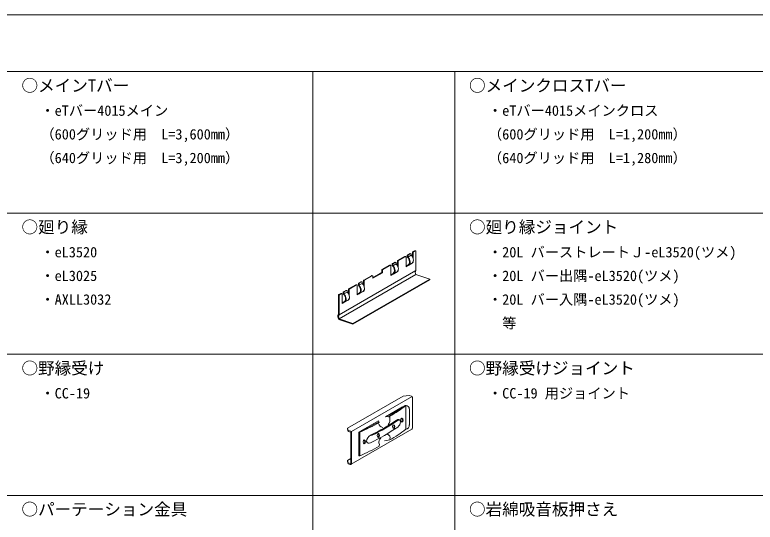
# Model space of a CAD drawing. Units: millimetres on the paper, enlarged 10 times. Extents: x -1950 to 1950, y -1347 to 1325.
# Drawn here: x -1280 to -498, y 789 to 1325 of the extents above; entities that cross this region are included whole.
import ezdxf
from ezdxf.enums import TextEntityAlignment as Align

# ---------------------------------------------------------------- set-up
doc = ezdxf.new("R2010")
doc.units = ezdxf.units.MM
doc.header["$LTSCALE"] = 10
for name, color, linetype, lineweight in [('F-1_中線', 7, 'Continuous', 18), ('F-2_太線１', 3, 'Continuous', 18), ('F-3_太線２', 3, 'Continuous', 18), ('F-B__', 3, 'Continuous', 18)]:
    doc.layers.add(name, color=color, linetype=linetype, lineweight=lineweight)
doc.layers.add('F-6_文字', color=7, linetype='Continuous')
doc.styles.add('ＭＳ ゴシック', font='')
doc.styles.get('ＭＳ ゴシック').set_extended_font_data('MS Gothic')

msp = doc.modelspace()

# ---------------------------------------------------------------- linework, layer by layer
at = {"layer": 'F-1_中線'}
for p, q in [((-865.2, 1070.95), (-865.2, 1069.24)), ((-864.43, 1071.03), (-865.12, 1071.21)), ((-864.95, 1071.38), (-862.57, 1072.75)), ((-861.88, 1072.57), (-864.26, 1071.19)), ((-862.19, 1072.8), (-861.5, 1072.62)), ((-861.13, 1072.13), (-861.13, 1071)), ((-859.8, 1074.07), (-859.8, 1069.1)), ((-859.02, 1074.15), (-859.72, 1074.33)), ((-859.55, 1074.5), (-857.51, 1075.68)), ((-859.1, 1073.88), (-859.1, 1067.64)), ((-858.85, 1074.31), (-856.81, 1075.49)), ((-857.13, 1075.73), (-856.43, 1075.54)), ((-856.06, 1075.06), (-856.06, 1054.9)), ((-880.83, 1062.21), (-878.45, 1063.59)), ((-877.75, 1063.4), (-880.13, 1062.03)), ((-878.07, 1063.64), (-877.37, 1063.45)), ((-875.67, 1064.9), (-875.67, 1059.93)), ((-874.9, 1064.98), (-875.59, 1065.17)), ((-875.42, 1065.33), (-867.98, 1069.63)), ((-874.98, 1064.72), (-874.98, 1058.47)), ((-874.73, 1065.15), (-867.28, 1069.45)), ((-867.6, 1069.68), (-866.9, 1069.5)), ((-866.53, 1069.01), (-866.53, 1058.88)), ((-864.51, 1070.76), (-864.51, 1069.05)), ((-892.22, 1055.35), (-892.22, 1052.64)), ((-891.45, 1055.43), (-892.14, 1055.61)), ((-891.97, 1055.78), (-883.85, 1060.47)), ((-891.28, 1055.59), (-883.16, 1060.28)), ((-883.47, 1060.52), (-882.78, 1060.33)), ((-882.41, 1059.85), (-882.41, 1049.71)), ((-881.08, 1061.78), (-881.08, 1060.07)), ((-880.3, 1061.86), (-881, 1062.05)), ((-880.38, 1061.6), (-880.38, 1059.88)), ((-877, 1062.97), (-877, 1061.83)), ((-865.2, 1060.24), (-866.53, 1059.47)), ((-864.51, 1060.05), (-866.53, 1058.88)), ((-864.06, 1060.27), (-860.68, 1062.22)), ((-911.22, 1044.66), (-903.1, 1049.35)), ((-902.41, 1049.17), (-910.53, 1044.48)), ((-902.72, 1049.4), (-902.03, 1049.22)), ((-892.22, 1052.64), (-901.66, 1047.19)), ((-901.66, 1046.6), (-891.53, 1052.45)), ((-901.66, 1048.73), (-901.66, 1046.6)), ((-891.53, 1052.45), (-892.22, 1052.64)), ((-891.53, 1055.16), (-891.53, 1052.45)), ((-881.08, 1051.07), (-882.41, 1050.3)), ((-880.38, 1050.88), (-882.41, 1049.71)), ((-879.93, 1051.11), (-876.56, 1053.06)), ((-841.54, 1045.83), (-856.06, 1050.68)), ((-927.1, 1035.5), (-919.65, 1039.8)), ((-926.4, 1035.31), (-918.78, 1039.71)), ((-841.54, 1045.83), (-922.6, 999.03)), ((-922.6, 998.23), (-841.54, 1045.03)), ((-919.27, 1039.85), (-918.58, 1039.66)), ((-916.88, 1041.11), (-916.88, 1039.4)), ((-916.1, 1041.19), (-916.8, 1041.38)), ((-916.63, 1041.54), (-914.25, 1042.92)), ((-916.18, 1040.93), (-916.18, 1039.21)), ((-913.55, 1042.73), (-915.93, 1041.36)), ((-913.87, 1042.97), (-913.18, 1042.78)), ((-912.8, 1042.3), (-912.8, 1041.16)), ((-911.47, 1044.23), (-911.47, 1039.26)), ((-910.7, 1044.31), (-911.4, 1044.5)), ((-910.78, 1044.05), (-910.78, 1037.8)), ((-841.54, 1045.03), (-841.54, 1045.83)), ((-932.75, 1031.95), (-932.75, 1030.24)), ((-931.98, 1032.03), (-932.67, 1032.21)), ((-932.5, 1032.38), (-930.12, 1033.75)), ((-929.43, 1033.57), (-931.81, 1032.19)), ((-929.74, 1033.8), (-929.05, 1033.62)), ((-928.68, 1033.13), (-928.68, 1032)), ((-927.35, 1035.07), (-927.35, 1030.1)), ((-926.57, 1035.15), (-927.27, 1035.33)), ((-926.65, 1034.88), (-926.65, 1028.64)), ((-918.21, 1039.18), (-918.21, 1029.04)), ((-915.74, 1030.44), (-912.36, 1032.39)), ((-937.82, 1029.02), (-937.82, 1008.5)), ((-937.74, 1029.29), (-937.04, 1029.1)), ((-937.57, 1029.45), (-935.53, 1030.63)), ((-937.12, 1028.84), (-937.12, 1008.1)), ((-936.87, 1029.27), (-934.83, 1030.45)), ((-935.15, 1030.68), (-934.45, 1030.5)), ((-934.08, 1030.01), (-934.08, 1019.88)), ((-932.06, 1031.76), (-932.06, 1030.05)), ((-916.88, 1030.4), (-918.21, 1029.63)), ((-916.18, 1030.21), (-918.21, 1029.04)), ((-932.75, 1021.24), (-934.08, 1020.47)), ((-932.06, 1021.05), (-934.08, 1019.88)), ((-931.61, 1021.27), (-928.23, 1023.22)), ((-922.6, 998.23), (-937.65, 1003.25)), ((-922.6, 999.03), (-937.12, 1003.88)), ((-922.6, 998.23), (-922.6, 999.03))]:
    msp.add_line(p, q, dxfattribs=at)
for points in [[(-859.1, 1063.92), (-859.1, 1063.17), (-860.27, 1062.5)], [(-874.98, 1054.76), (-874.98, 1054), (-876.14, 1053.33)], [(-910.78, 1034.09), (-910.78, 1033.33), (-911.94, 1032.66)], [(-926.65, 1024.92), (-926.65, 1024.17), (-927.82, 1023.5)]]:
    msp.add_lwpolyline(points, dxfattribs=at)
for centre, radius, start, end in [((-864.7, 1070.95), 0.5, 120, 180), ((-864.01, 1070.76), 0.5, 120, 180), ((-862.32, 1072.32), 0.5, 75, 120), ((-861.63, 1072.13), 0.5, 0, 120), ((-867.44, 1064.91), 8.77, 6.19829, 44.0087), ((-859.3, 1074.07), 0.5, 120, 180), ((-858.6, 1073.88), 0.5, 120, 180), ((-857.26, 1075.24), 0.5, 75, 120), ((-856.56, 1075.06), 0.5, 0, 120), ((-878.2, 1063.15), 0.5, 75, 120), ((-877.5, 1062.97), 0.5, 0, 120), ((-875.17, 1064.9), 0.5, 120, 180), ((-874.48, 1064.72), 0.5, 120, 180), ((-867.73, 1069.2), 0.5, 75, 120), ((-867.03, 1069.01), 0.5, 0, 120), ((-866.73, 1063.87), 3.94, 292.75252, 3.18951), ((-871.51, 1063.14), 8.77, 6.19829, 44.0087), ((-866.03, 1063.68), 3.94, 292.75252, 3.18951), ((-870.81, 1062.96), 8.77, 6.19829, 44.0087), ((-862.65, 1065.63), 3.94, 292.75252, 3.18951), ((-891.72, 1055.35), 0.5, 120, 180), ((-891.03, 1055.16), 0.5, 120, 180), ((-883.6, 1060.03), 0.5, 75, 120), ((-882.91, 1059.85), 0.5, 0, 120), ((-880.58, 1061.78), 0.5, 120, 180), ((-887.38, 1053.98), 8.77, 6.19829, 44.0087), ((-879.88, 1061.6), 0.5, 120, 180), ((-886.69, 1053.79), 8.77, 6.19829, 44.0087), ((-878.53, 1056.47), 3.94, 292.75252, 3.18951), ((-883.31, 1055.74), 8.77, 6.19829, 44.0087), ((-902.85, 1048.92), 0.5, 75, 120), ((-902.16, 1048.73), 0.5, 0, 120), ((-882.6, 1054.71), 3.94, 292.75252, 3.18951), ((-881.91, 1054.52), 3.94, 292.75252, 3.18951), ((-853.25, 1052.79), 3.51, 143.11352, 216.88648), ((-919.4, 1039.36), 0.5, 75, 120), ((-918.71, 1039.18), 0.5, 0, 120), ((-916.38, 1041.11), 0.5, 120, 180), ((-915.68, 1040.93), 0.5, 120, 180), ((-914, 1042.48), 0.5, 75, 120), ((-913.3, 1042.3), 0.5, 0, 120), ((-919.11, 1035.07), 8.77, 6.19829, 44.0087), ((-910.97, 1044.23), 0.5, 120, 180), ((-910.28, 1044.05), 0.5, 120, 180), ((-932.25, 1031.95), 0.5, 120, 180), ((-931.56, 1031.76), 0.5, 120, 180), ((-929.87, 1033.32), 0.5, 75, 120), ((-929.18, 1033.13), 0.5, 0, 120), ((-934.99, 1025.91), 8.77, 6.19829, 44.0087), ((-926.85, 1035.07), 0.5, 120, 180), ((-926.15, 1034.88), 0.5, 120, 180), ((-923.19, 1033.31), 8.77, 6.19829, 44.0087), ((-918.4, 1034.04), 3.94, 292.75252, 3.18951), ((-917.71, 1033.85), 3.94, 292.75252, 3.18951), ((-922.49, 1033.12), 8.77, 6.19829, 44.0087), ((-914.33, 1035.8), 3.94, 292.75252, 3.18951), ((-937.32, 1029.02), 0.5, 120, 180), ((-936.62, 1028.84), 0.5, 120, 180), ((-935.28, 1030.2), 0.5, 75, 120), ((-934.58, 1030.01), 0.5, 0, 120), ((-934.28, 1024.87), 3.94, 292.75252, 3.18951), ((-939.06, 1024.14), 8.77, 6.19829, 44.0087), ((-933.58, 1024.68), 3.94, 292.75252, 3.18951), ((-938.36, 1023.96), 8.77, 6.19829, 44.0087), ((-930.2, 1026.63), 3.94, 292.75252, 3.18951), ((-934.31, 1005.99), 4.31, 144.36253, 219.31745), ((-934.31, 1005.99), 3.51, 143.11352, 216.88648)]:
    msp.add_arc(centre, radius, start, end, dxfattribs=at)
at = {"layer": 'F-2_太線１'}
for p, q in [((-864.51, 1069.05), (-861.13, 1071)), ((-880.38, 1059.88), (-877, 1061.83)), ((-937.12, 1008.1), (-856.06, 1054.9)), ((-937.12, 1003.88), (-856.06, 1050.68)), ((-916.18, 1039.21), (-912.8, 1041.16)), ((-932.06, 1030.05), (-928.68, 1032))]:
    msp.add_line(p, q, dxfattribs=at)
at = {"layer": 'F-3_太線２'}
for p, q in [((-1950, 1325), (1950, 1325)), ((-1910, 1265), (-20, 1265)), ((-965, 1265), (-965, 370.03)), ((-1910, 1115.46), (-20, 1115.46)), ((-1910, 966.37), (-20, 966.37)), ((-1910, 817.29), (-20, 817.29))]:
    msp.add_line(p, q, dxfattribs=at)
at = {"layer": 'F-3_太線２', "color": 4, "lineweight": 9}
msp.add_line((-815, 1265), (-815, 370.03), dxfattribs=at)
at = {"layer": 'F-B__'}
for p, q in [((-869.61, 922.18), (-863.37, 922.85)), ((-860.68, 922.13), (-863.37, 922.85)), ((-928.25, 888.33), (-869.61, 922.18)), ((-923.97, 884.84), (-860.12, 921.7)), ((-859.8, 888.26), (-859.8, 920.97)), ((-888.17, 900.41), (-870.24, 910.76)), ((-866.69, 912.07), (-867.56, 912.31)), ((-866.69, 912.07), (-866.69, 887.07)), ((-866.41, 912.2), (-865.54, 911.97)), ((-863.04, 908.73), (-863.04, 891.61)), ((-884.49, 901.06), (-883.62, 900.83)), ((-915.23, 884.78), (-895.6, 896.12)), ((-895.29, 894.82), (-894.93, 894.3)), ((-928.25, 888.33), (-927.54, 885.8)), ((-924.86, 885.08), (-927.54, 885.8)), ((-927.54, 885.8), (-927.54, 884.8)), ((-924.99, 884.11), (-927.54, 884.8)), ((-924.84, 883.92), (-924.84, 851.13)), ((-924.57, 850.17), (-860.4, 887.22)), ((-923.97, 851.21), (-923.97, 883.92)), ((-915.33, 883.99), (-915.33, 858.99)), ((-916.48, 878.52), (-916.48, 861.52)), ((-915.59, 861.4), (-915.59, 878.76)), ((-889.15, 874.85), (-883.62, 875.83)), ((-894.93, 869.3), (-894.62, 871.69)), ((-928.25, 854.13), (-924.84, 856.1)), ((-928.25, 854.13), (-927.54, 851.6)), ((-916.21, 859.12), (-915.33, 858.99)), ((-925.09, 850.94), (-927.54, 851.6)), ((-927.54, 851.6), (-927.54, 850.6)), ((-925.48, 850.05), (-927.54, 850.6))]:
    msp.add_line(p, q, dxfattribs=at)
for points in [[(-928.25, 888.33), (-928.25, 887.33), (-927.54, 884.8)], [(-928.25, 854.13), (-928.25, 853.13), (-927.54, 850.6)]]:
    msp.add_lwpolyline(points, dxfattribs=at)
for centre, radius, start, end in [((-861, 920.97), 1.2, 0, 75), ((-987.13, 1073.96), 201.06, 300.6952, 306.48775), ((-974.96, 1056.72), 180.68, 300.36821, 306.81474), ((-867.28, 908.96), 3.36, 75, 94.89551), ((-866.41, 908.72), 3.36, 0.19518, 94.89551), ((-886.55, 894.27), 6.35, 66.06867, 104.75326), ((-893.52, 897.63), 10.01, 325.16969, 10.30076), ((-885.19, 900.63), 0.821, 344.14172, 31.94043), ((-884.77, 900.91), 1.15, 313.54557, 356.19207), ((-1021.1, 1117.22), 255.51, 294.23738, 299.49736), ((-1005.67, 1088.11), 223.21, 293.87305, 299.74336), ((-1020.5, 1115.77), 262.26, 296.33374, 303.66626), ((-1019.37, 1115.46), 262.26, 296.33374, 303.66626), ((-907.85, 892.51), 12.78, 10.44761, 16.43302), ((-900.41, 893.32), 5.57, 10.19507, 30.22605), ((-890.19, 894.39), 5.41, 191.56304, 260.33789), ((-879.56, 895.09), 7.15, 308.45341, 359.70977), ((-874.76, 895.17), 2.35, 357.14581, 98.6879), ((-867.77, 891.67), 4.72, 283.13424, 0.73992), ((-925.04, 883.92), 0.2, 0, 75), ((-925.17, 883.92), 1.2, 0, 75), ((-860.58, 878.71), 55.89, 174.3312, 180.18718), ((-859.7, 878.58), 55.89, 174.44006, 180.18718), ((-1020.5, 1107.77), 262.26, 296.33374, 303.66626), ((-974.96, 1031.72), 180.68, 300.36821, 306.81474), ((-861, 888.26), 1.2, 300, 0), ((-900.35, 873.78), 7.92, 118.71332, 175.78519), ((-889.62, 873.24), 5.77, 126.53227, 192.35564), ((-887.53, 878.04), 4.15, 341.68128, 67.7536), ((-1005.67, 1063.11), 223.21, 293.87305, 299.74336), ((-905.59, 875.08), 2.76, 195.09465, 301.30952), ((-906.37, 861.41), 10.1, 179.37266, 193.10782), ((-905.49, 861.28), 10.1, 179.37266, 193.10782), ((-925.17, 851.21), 1.2, 255, 0), ((-925.04, 851.13), 0.2, 255, 0)]:
    msp.add_arc(centre, radius, start, end, dxfattribs=at)
for centre in [(-879.57, 889.94), (-870.98, 896.76), (-910.6, 873.88), (-895.75, 880.52)]:
    msp.add_ellipse(centre, major_axis=(0, 2), ratio=0.675, dxfattribs=at)
for centre in [(-880.44, 890.17), (-871.85, 896.99), (-911.47, 874.12), (-896.62, 880.75)]:
    msp.add_ellipse(centre, major_axis=(0, 2), ratio=0.675, start_param=3.295999, end_param=5.770916, dxfattribs=at)

# ---------------------------------------------------------------- texts
at = {"layer": 'F-6_文字', "style": 'ＭＳ ゴシック'}
for s, height, p in [('○メインTバー', 12.83, (-1272.5, 1240)), ('○メインクロスTバー', 12.83, (-800, 1240)), ('・eTバー4015メイン', 11, (-1252.5, 1215)), ('・eTバー4015メインクロス', 11, (-780, 1215)), ('（600グリッド用\u3000L=3,600mm）', 11, (-1252.5, 1190)), ('（600グリッド用\u3000L=1,200mm）', 11, (-780, 1190)), ('（640グリッド用\u3000L=3,200mm）', 11, (-1252.5, 1165)), ('（640グリッド用\u3000L=1,280mm）', 11, (-780, 1165)), ('○廻り縁', 12.83, (-1272.5, 1090.46)), ('○廻り縁ジョイント', 12.83, (-800, 1090.46)), ('・eL3520', 11, (-1252.5, 1065.46)), ('・20L バーストレートＪ-eL3520(ツメ)', 11, (-780, 1065.46)), ('・20L バー出隅-eL3520(ツメ)', 11, (-780, 1040.46)), ('・eL3025', 11, (-1252.5, 1040.46)), ('・AXLL3032', 11, (-1252.5, 1015.46)), ('・20L バー入隅-eL3520(ツメ)', 11, (-780, 1015.46)), ('\u3000等', 11, (-780, 990.46)), ('○野縁受け', 12.83, (-1272.5, 941.37)), ('○野縁受けジョイント', 12.83, (-800, 941.37)), ('・CC-19', 11, (-1252.5, 916.37)), ('・CC-19 用ジョイント', 11, (-780, 916.37)), ('○パーテーション金具', 12.83, (-1272.54, 792.29)), ('○岩綿吸音板押さえ', 12.83, (-800.04, 792.29))]:
    msp.add_text(s, height=height, dxfattribs=at).set_placement(p, align=Align.BOTTOM_LEFT)

doc.saveas('drawing.dxf')
